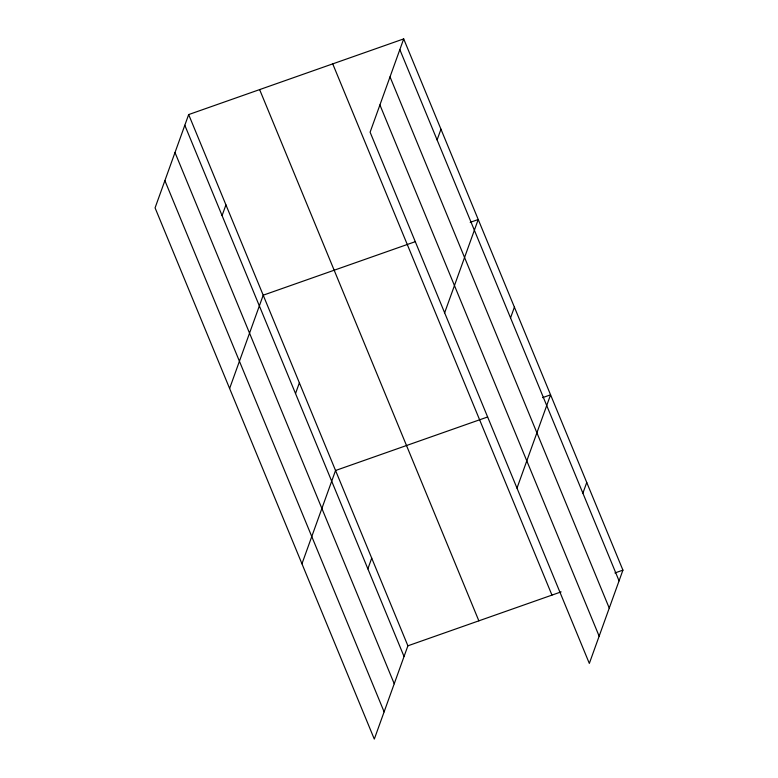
<?xml version="1.0" encoding="UTF-8"?>
<svg xmlns="http://www.w3.org/2000/svg" width="778" height="778" viewBox="0 0 778 778"><rect width="100%" height="100%" fill="white"/><g stroke="black" fill="none" stroke-linecap="round" stroke-linejoin="round"><path stroke-width="1.17" d="M188.665 114.57L155.075 207.862L374.306 739.1L407.896 645.808L188.665 114.57L403.694 38.9L622.925 570.138L589.335 663.43L370.104 132.192L403.694 38.9M222.08 215.594L225.941 204.877M229.617 388.485L263.207 295.193L415.287 241.676M295.523 393.551L299.374 382.844M437.1 139.923L440.961 129.206M301.961 563.787L335.551 470.496L487.631 416.979M444.637 312.814L478.227 219.522L470.213 222.343M367.868 568.864L371.728 558.147M510.543 317.891L514.404 307.174M516.991 488.127L550.571 394.825L542.567 397.646M582.887 493.194L586.748 482.486M407.896 645.808L561.123 591.883M614.912 572.958L622.925 570.138M399.834 49.617L619.064 580.855M390.021 76.866L609.252 608.104M379.917 104.942L599.148 636.18M332.731 63.874L551.962 595.112M259.628 89.596L478.859 620.834M184.814 125.277L404.045 656.515M175.001 152.537L394.232 683.774M164.887 180.613L384.118 711.851"/></g></svg>
